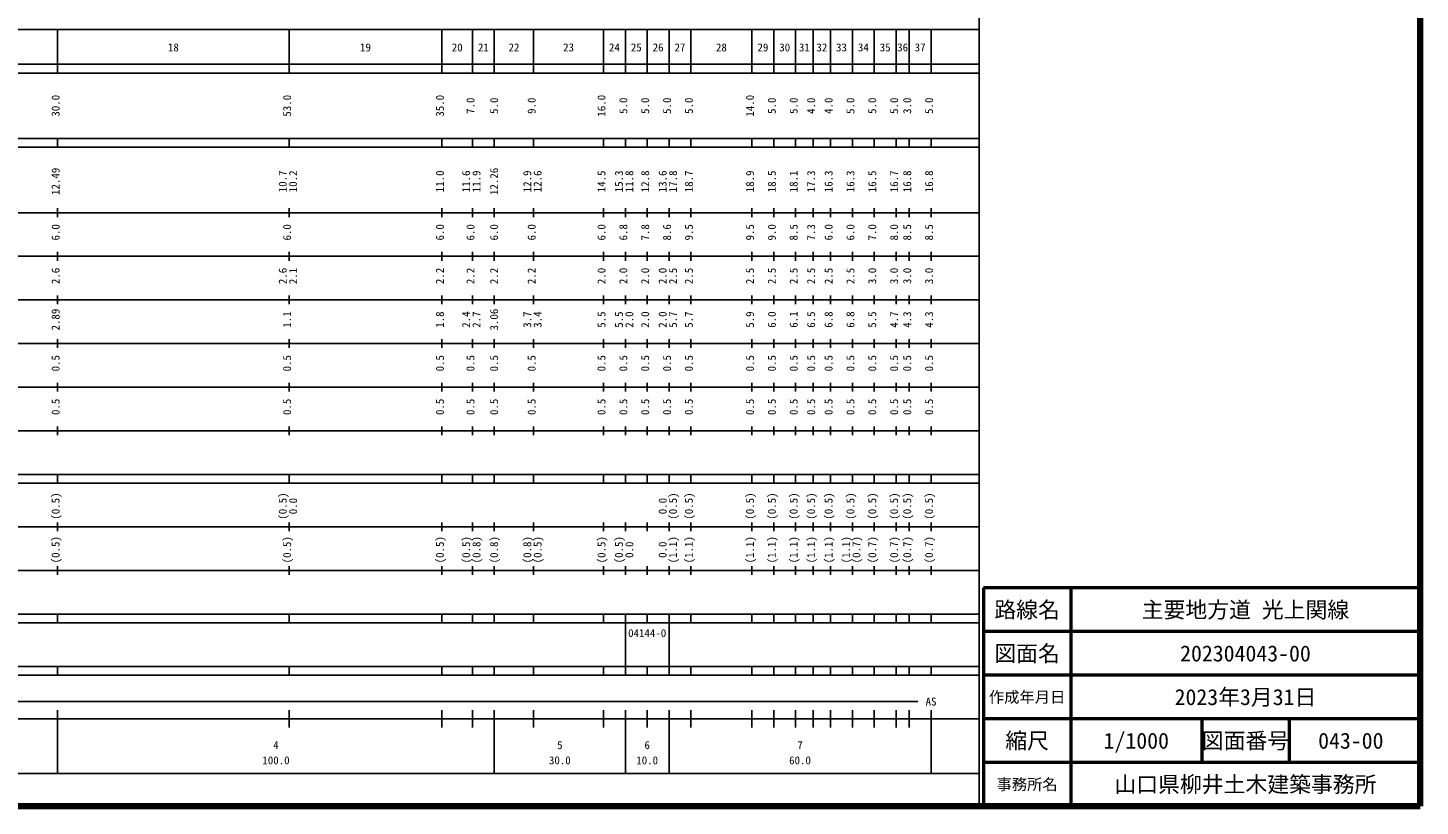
# Model space of a CAD drawing. Units: millimetres on the paper, enlarged 1000 times. Extents: x 40000 to 680000, y 20000 to 380000.
# Drawn here: x 361182 to 680000, y 20000 to 198357 of the extents above; entities that cross this region are included whole.
import ezdxf
from ezdxf.enums import TextEntityAlignment as Align

# ---------------------------------------------------------------- set-up
doc = ezdxf.new("R2010")
doc.units = ezdxf.units.MM
doc.header["$LTSCALE"] = 1000
for name, color, linetype, lineweight in [('M-TTL', 2, 'Continuous', 140), ('M-TTL-BAND', 7, 'Continuous', 25), ('M-TTL-FRAM', 2, 'Continuous', 50), ('M-TTL-LINE', 7, 'Continuous', 50)]:
    doc.layers.add(name, color=color, linetype=linetype, lineweight=lineweight)
doc.layers.add('M-TTL-TXT', color=7, linetype='Continuous')
doc.styles.add('ＭＳ ゴシック', font='')
doc.styles.get('ＭＳ ゴシック').set_extended_font_data('MS Gothic')

msp = doc.modelspace()

# ---------------------------------------------------------------- linework, layer by layer
at = {"layer": 'M-TTL'}
for p, q in [((680000, 20000), (680000, 380000)), ((40000, 20000), (680000, 20000))]:
    msp.add_line(p, q, dxfattribs=at)
at = {"layer": 'M-TTL-BAND'}
for p, q in [((579000, 20000), (579000, 370000)), ((68000, 198000), (579000, 198000)), ((368000, 188000), (368000, 198000)), ((421000, 188000), (421000, 198000)), ((456000, 188000), (456000, 198000)), ((463000, 188000), (463000, 198000)), ((468000, 188000), (468000, 198000)), ((477000, 188000), (477000, 198000)), ((493000, 188000), (493000, 198000)), ((498000, 188000), (498000, 198000)), ((503000, 188000), (503000, 198000)), ((508000, 188000), (508000, 198000)), ((513000, 188000), (513000, 198000)), ((527000, 188000), (527000, 198000)), ((532000, 188000), (532000, 198000)), ((537000, 188000), (537000, 198000)), ((541000, 188000), (541000, 198000)), ((545000, 188000), (545000, 198000)), ((550000, 188000), (550000, 198000)), ((555000, 188000), (555000, 198000)), ((560000, 188000), (560000, 198000)), ((563000, 188000), (563000, 198000)), ((568000, 188000), (568000, 198000)), ((40000, 190000), (579000, 190000)), ((40000, 188000), (579000, 188000)), ((40000, 173000), (579000, 173000)), ((368000, 171000), (368000, 173000)), ((421000, 171000), (421000, 173000)), ((456000, 171000), (456000, 173000)), ((463000, 171000), (463000, 173000)), ((468000, 171000), (468000, 173000)), ((477000, 171000), (477000, 173000)), ((493000, 171000), (493000, 173000)), ((498000, 171000), (498000, 173000)), ((503000, 171000), (503000, 173000)), ((508000, 171000), (508000, 173000)), ((513000, 171000), (513000, 173000)), ((527000, 171000), (527000, 173000)), ((532000, 171000), (532000, 173000)), ((537000, 171000), (537000, 173000)), ((541000, 171000), (541000, 173000)), ((545000, 171000), (545000, 173000)), ((550000, 171000), (550000, 173000)), ((555000, 171000), (555000, 173000)), ((560000, 171000), (560000, 173000)), ((563000, 171000), (563000, 173000)), ((568000, 171000), (568000, 173000)), ((40000, 171000), (579000, 171000)), ((368000, 155000), (368000, 157000)), ((421000, 155000), (421000, 157000)), ((456000, 155000), (456000, 157000)), ((463000, 155000), (463000, 157000)), ((468000, 155000), (468000, 157000)), ((477000, 155000), (477000, 157000)), ((493000, 155000), (493000, 157000)), ((498000, 155000), (498000, 157000)), ((503000, 155000), (503000, 157000)), ((508000, 155000), (508000, 157000)), ((513000, 155000), (513000, 157000)), ((527000, 155000), (527000, 157000)), ((532000, 155000), (532000, 157000)), ((537000, 155000), (537000, 157000)), ((541000, 155000), (541000, 157000)), ((545000, 155000), (545000, 157000)), ((550000, 155000), (550000, 157000)), ((555000, 155000), (555000, 157000)), ((560000, 155000), (560000, 157000)), ((563000, 155000), (563000, 157000)), ((568000, 155000), (568000, 157000)), ((40000, 156000), (579000, 156000)), ((368000, 145000), (368000, 147000)), ((421000, 145000), (421000, 147000)), ((456000, 145000), (456000, 147000)), ((463000, 145000), (463000, 147000)), ((468000, 145000), (468000, 147000)), ((477000, 145000), (477000, 147000)), ((493000, 145000), (493000, 147000)), ((498000, 145000), (498000, 147000)), ((503000, 145000), (503000, 147000)), ((508000, 145000), (508000, 147000)), ((513000, 145000), (513000, 147000)), ((527000, 145000), (527000, 147000)), ((532000, 145000), (532000, 147000)), ((537000, 145000), (537000, 147000)), ((541000, 145000), (541000, 147000)), ((545000, 145000), (545000, 147000)), ((550000, 145000), (550000, 147000)), ((555000, 145000), (555000, 147000)), ((560000, 145000), (560000, 147000)), ((563000, 145000), (563000, 147000)), ((568000, 145000), (568000, 147000)), ((46000, 146000), (579000, 146000)), ((52000, 136000), (579000, 136000)), ((368000, 135000), (368000, 137000)), ((421000, 135000), (421000, 137000)), ((456000, 135000), (456000, 137000)), ((463000, 135000), (463000, 137000)), ((468000, 135000), (468000, 137000)), ((477000, 135000), (477000, 137000)), ((493000, 135000), (493000, 137000)), ((498000, 135000), (498000, 137000)), ((503000, 135000), (503000, 137000)), ((508000, 135000), (508000, 137000)), ((513000, 135000), (513000, 137000)), ((527000, 135000), (527000, 137000)), ((532000, 135000), (532000, 137000)), ((537000, 135000), (537000, 137000)), ((541000, 135000), (541000, 137000)), ((545000, 135000), (545000, 137000)), ((550000, 135000), (550000, 137000)), ((555000, 135000), (555000, 137000)), ((560000, 135000), (560000, 137000)), ((563000, 135000), (563000, 137000)), ((568000, 135000), (568000, 137000)), ((46000, 126000), (579000, 126000)), ((368000, 125000), (368000, 127000)), ((421000, 125000), (421000, 127000)), ((456000, 125000), (456000, 127000)), ((463000, 125000), (463000, 127000)), ((468000, 125000), (468000, 127000)), ((477000, 125000), (477000, 127000)), ((493000, 125000), (493000, 127000)), ((498000, 125000), (498000, 127000)), ((503000, 125000), (503000, 127000)), ((508000, 125000), (508000, 127000)), ((513000, 125000), (513000, 127000)), ((527000, 125000), (527000, 127000)), ((532000, 125000), (532000, 127000)), ((537000, 125000), (537000, 127000)), ((541000, 125000), (541000, 127000)), ((545000, 125000), (545000, 127000)), ((550000, 125000), (550000, 127000)), ((555000, 125000), (555000, 127000)), ((560000, 125000), (560000, 127000)), ((563000, 125000), (563000, 127000)), ((568000, 125000), (568000, 127000)), ((52000, 116000), (579000, 116000)), ((368000, 115000), (368000, 117000)), ((421000, 115000), (421000, 117000)), ((456000, 115000), (456000, 117000)), ((463000, 115000), (463000, 117000)), ((468000, 115000), (468000, 117000)), ((477000, 115000), (477000, 117000)), ((493000, 115000), (493000, 117000)), ((498000, 115000), (498000, 117000)), ((503000, 115000), (503000, 117000)), ((508000, 115000), (508000, 117000)), ((513000, 115000), (513000, 117000)), ((527000, 115000), (527000, 117000)), ((532000, 115000), (532000, 117000)), ((537000, 115000), (537000, 117000)), ((541000, 115000), (541000, 117000)), ((545000, 115000), (545000, 117000)), ((550000, 115000), (550000, 117000)), ((555000, 115000), (555000, 117000)), ((560000, 115000), (560000, 117000)), ((563000, 115000), (563000, 117000)), ((568000, 115000), (568000, 117000)), ((46000, 106000), (579000, 106000)), ((368000, 105000), (368000, 107000)), ((421000, 105000), (421000, 107000)), ((456000, 105000), (456000, 107000)), ((463000, 105000), (463000, 107000)), ((468000, 105000), (468000, 107000)), ((477000, 105000), (477000, 107000)), ((493000, 105000), (493000, 107000)), ((498000, 105000), (498000, 107000)), ((503000, 105000), (503000, 107000)), ((508000, 105000), (508000, 107000)), ((513000, 105000), (513000, 107000)), ((527000, 105000), (527000, 107000)), ((532000, 105000), (532000, 107000)), ((537000, 105000), (537000, 107000)), ((541000, 105000), (541000, 107000)), ((545000, 105000), (545000, 107000)), ((550000, 105000), (550000, 107000)), ((555000, 105000), (555000, 107000)), ((560000, 105000), (560000, 107000)), ((563000, 105000), (563000, 107000)), ((568000, 105000), (568000, 107000)), ((40000, 96000), (579000, 96000)), ((368000, 94000), (368000, 96000)), ((421000, 94000), (421000, 96000)), ((456000, 94000), (456000, 96000)), ((463000, 94000), (463000, 96000)), ((468000, 94000), (468000, 96000)), ((477000, 94000), (477000, 96000)), ((493000, 94000), (493000, 96000)), ((498000, 94000), (498000, 96000)), ((503000, 94000), (503000, 96000)), ((508000, 94000), (508000, 96000)), ((513000, 94000), (513000, 96000)), ((527000, 94000), (527000, 96000)), ((532000, 94000), (532000, 96000)), ((537000, 94000), (537000, 96000)), ((541000, 94000), (541000, 96000)), ((545000, 94000), (545000, 96000)), ((550000, 94000), (550000, 96000)), ((555000, 94000), (555000, 96000)), ((560000, 94000), (560000, 96000)), ((563000, 94000), (563000, 96000)), ((568000, 94000), (568000, 96000)), ((40000, 94000), (579000, 94000)), ((49000, 84000), (579000, 84000)), ((368000, 83000), (368000, 85000)), ((421000, 83000), (421000, 85000)), ((456000, 83000), (456000, 85000)), ((463000, 83000), (463000, 85000)), ((468000, 83000), (468000, 85000)), ((477000, 83000), (477000, 85000)), ((493000, 83000), (493000, 85000)), ((498000, 83000), (498000, 85000)), ((503000, 83000), (503000, 85000)), ((508000, 83000), (508000, 85000)), ((513000, 83000), (513000, 85000)), ((527000, 83000), (527000, 85000)), ((532000, 83000), (532000, 85000)), ((537000, 83000), (537000, 85000)), ((541000, 83000), (541000, 85000)), ((545000, 83000), (545000, 85000)), ((550000, 83000), (550000, 85000)), ((555000, 83000), (555000, 85000)), ((560000, 83000), (560000, 85000)), ((563000, 83000), (563000, 85000)), ((568000, 83000), (568000, 85000)), ((40000, 74000), (579000, 74000)), ((368000, 73000), (368000, 75000)), ((421000, 73000), (421000, 75000)), ((456000, 73000), (456000, 75000)), ((463000, 73000), (463000, 75000)), ((468000, 73000), (468000, 75000)), ((477000, 73000), (477000, 75000)), ((493000, 73000), (493000, 75000)), ((498000, 73000), (498000, 75000)), ((503000, 73000), (503000, 75000)), ((508000, 73000), (508000, 75000)), ((513000, 73000), (513000, 75000)), ((527000, 73000), (527000, 75000)), ((532000, 73000), (532000, 75000)), ((537000, 73000), (537000, 75000)), ((541000, 73000), (541000, 75000)), ((545000, 73000), (545000, 75000)), ((550000, 73000), (550000, 75000)), ((555000, 73000), (555000, 75000)), ((560000, 73000), (560000, 75000)), ((563000, 73000), (563000, 75000)), ((568000, 73000), (568000, 75000)), ((40000, 64000), (579000, 64000)), ((368000, 62000), (368000, 64000)), ((421000, 62000), (421000, 64000)), ((456000, 62000), (456000, 64000)), ((463000, 62000), (463000, 64000)), ((468000, 62000), (468000, 64000)), ((477000, 62000), (477000, 64000)), ((493000, 62000), (493000, 64000)), ((498000, 62000), (498000, 64000)), ((503000, 62000), (503000, 64000)), ((508000, 62000), (508000, 64000)), ((513000, 62000), (513000, 64000)), ((527000, 62000), (527000, 64000)), ((532000, 62000), (532000, 64000)), ((537000, 62000), (537000, 64000)), ((541000, 62000), (541000, 64000)), ((545000, 62000), (545000, 64000)), ((550000, 62000), (550000, 64000)), ((555000, 62000), (555000, 64000)), ((560000, 62000), (560000, 64000)), ((563000, 62000), (563000, 64000)), ((568000, 62000), (568000, 64000)), ((40000, 62000), (579000, 62000)), ((498000, 52000), (498000, 62000)), ((508000, 52000), (508000, 62000)), ((40000, 52000), (579000, 52000)), ((368000, 50000), (368000, 52000)), ((421000, 50000), (421000, 52000)), ((456000, 50000), (456000, 52000)), ((463000, 50000), (463000, 52000)), ((468000, 50000), (468000, 52000)), ((477000, 50000), (477000, 52000)), ((493000, 50000), (493000, 52000)), ((498000, 50000), (498000, 52000)), ((503000, 50000), (503000, 52000)), ((508000, 50000), (508000, 52000)), ((513000, 50000), (513000, 52000)), ((527000, 50000), (527000, 52000)), ((532000, 50000), (532000, 52000)), ((537000, 50000), (537000, 52000)), ((541000, 50000), (541000, 52000)), ((545000, 50000), (545000, 52000)), ((550000, 50000), (550000, 52000)), ((555000, 50000), (555000, 52000)), ((560000, 50000), (560000, 52000)), ((563000, 50000), (563000, 52000)), ((568000, 50000), (568000, 52000)), ((40000, 50000), (579000, 50000)), ((71000, 44000), (565000, 44000)), ((368000, 27500), (368000, 42000)), ((421000, 38000), (421000, 42000)), ((456000, 38000), (456000, 42000)), ((463000, 38000), (463000, 42000)), ((468000, 27500), (468000, 42000)), ((477000, 38000), (477000, 42000)), ((493000, 38000), (493000, 42000)), ((498000, 27500), (498000, 42000)), ((503000, 38000), (503000, 42000)), ((508000, 27500), (508000, 42000)), ((513000, 38000), (513000, 42000)), ((527000, 38000), (527000, 42000)), ((532000, 38000), (532000, 42000)), ((537000, 38000), (537000, 42000)), ((541000, 38000), (541000, 42000)), ((545000, 38000), (545000, 42000)), ((550000, 38000), (550000, 42000)), ((555000, 38000), (555000, 42000)), ((560000, 38000), (560000, 42000)), ((563000, 38000), (563000, 42000)), ((568000, 27500), (568000, 42000)), ((40000, 40000), (579000, 40000)), ((68000, 27500), (579000, 27500))]:
    msp.add_line(p, q, dxfattribs=at)
at = {"layer": 'M-TTL-FRAM'}
for p, q in [((680000, 70000), (580000, 70000)), ((580000, 70000), (580000, 20000))]:
    msp.add_line(p, q, dxfattribs=at)
at = {"layer": 'M-TTL-LINE'}
for p, q in [((600000, 70000), (600000, 20000)), ((680000, 60000), (580000, 60000)), ((680000, 50000), (580000, 50000)), ((680000, 40000), (580000, 40000)), ((630000, 40000), (630000, 30000)), ((650000, 40000), (650000, 30000)), ((680000, 30000), (580000, 30000))]:
    msp.add_line(p, q, dxfattribs=at)

# ---------------------------------------------------------------- texts
at = {"layer": 'M-TTL-BAND', "style": 'ＭＳ ゴシック'}
for s, p in [('18', (394500, 192405)), ('19', (438500, 192405)), ('20', (459500, 192405)), ('21', (465500, 192405)), ('22', (472500, 192405)), ('23', (485000, 192405)), ('24', (495500, 192405)), ('25', (500500, 192405)), ('26', (505500, 192405)), ('27', (510500, 192405)), ('28', (520000, 192405)), ('29', (529500, 192405)), ('30', (534500, 192405)), ('31', (539000, 192405)), ('32', (543000, 192405)), ('33', (547500, 192405)), ('34', (552500, 192405)), ('35', (557500, 192405)), ('36', (561500, 192405)), ('37', (565500, 192405)), ('AS', (568000, 42500)), ('4', (418000, 32523)), ('5', (483000, 32523)), ('6', (503000, 32523)), ('7', (538000, 32523)), ('100.0', (418000, 29033)), ('30.0', (483000, 29033)), ('10.0', (503000, 29033)), ('60.0', (538000, 29033))]:
    msp.add_text(s, height=1833, dxfattribs=at).set_placement(p, align=Align.BOTTOM_CENTER)
for s, p in [('30.0', (369000, 180500)), ('53.0', (422000, 180500)), ('35.0', (457000, 180500)), ('7.0', (464000, 180500)), ('5.0', (469403, 180500)), ('9.0', (478000, 180500)), ('16.0', (494000, 180500)), ('5.0', (499000, 180500)), ('5.0', (504000, 180500)), ('5.0', (509000, 180500)), ('5.0', (514000, 180500)), ('14.0', (528000, 180500)), ('5.0', (533000, 180500)), ('5.0', (538000, 180500)), ('4.0', (542000, 180500)), ('4.0', (546000, 180500)), ('5.0', (551000, 180500)), ('5.0', (556000, 180500)), ('5.0', (561000, 180500)), ('3.0', (564000, 180500)), ('5.0', (569000, 180500)), ('12.49', (369000, 163174)), ('12.26', (469403, 163174)), ('10.7', (421000, 163174)), ('10.2', (423370, 163174)), ('11.0', (457000, 163174)), ('11.6', (463000, 163174)), ('11.9', (465370, 163174)), ('12.9', (477000, 163174)), ('12.6', (479370, 163174)), ('14.5', (494000, 163174)), ('15.3', (498000, 163174)), ('11.8', (500370, 163174)), ('12.8', (504000, 163174)), ('13.6', (508000, 163174)), ('17.8', (510370, 163174)), ('18.7', (514000, 163174)), ('18.9', (528000, 163174)), ('18.5', (533000, 163174)), ('18.1', (538000, 163174)), ('17.3', (542000, 163174)), ('16.3', (546000, 163174)), ('16.3', (551000, 163174)), ('16.5', (556000, 163174)), ('16.7', (561000, 163174)), ('16.8', (564000, 163174)), ('16.8', (569000, 163174)), ('6.0', (369000, 151500)), ('6.0', (422000, 151500)), ('6.0', (457000, 151500)), ('6.0', (464000, 151500)), ('6.0', (469403, 151500)), ('6.0', (478000, 151500)), ('6.0', (494000, 151500)), ('6.8', (499000, 151500)), ('7.8', (504000, 151500)), ('8.6', (509000, 151500)), ('9.5', (514000, 151500)), ('9.5', (528000, 151500)), ('9.0', (533000, 151500)), ('8.5', (538000, 151500)), ('7.3', (542000, 151500)), ('6.0', (546000, 151500)), ('6.0', (551000, 151500)), ('7.0', (556000, 151500)), ('8.0', (561000, 151500)), ('8.5', (564000, 151500)), ('8.5', (569000, 151500)), ('2.6', (369000, 141500)), ('2.6', (421000, 141500)), ('2.1', (423370, 141500)), ('2.2', (457000, 141500)), ('2.2', (464000, 141500)), ('2.2', (469403, 141500)), ('2.2', (478000, 141500)), ('2.0', (494000, 141500)), ('2.0', (499000, 141500)), ('2.0', (504000, 141500)), ('2.0', (508000, 141500)), ('2.5', (510370, 141500)), ('2.5', (514000, 141500)), ('2.5', (528000, 141500)), ('2.5', (533000, 141500)), ('2.5', (538000, 141500)), ('2.5', (542000, 141500)), ('2.5', (546000, 141500)), ('2.5', (551000, 141500)), ('3.0', (556000, 141500)), ('3.0', (561000, 141500)), ('3.0', (564000, 141500)), ('3.0', (569000, 141500)), ('2.89', (369000, 131500)), ('1.1', (422000, 131500)), ('1.8', (457000, 131500)), ('2.4', (463000, 131500)), ('2.7', (465370, 131500)), ('3.06', (469403, 131500)), ('3.7', (477000, 131500)), ('3.4', (479370, 131500)), ('5.5', (494000, 131500)), ('5.5', (498000, 131500)), ('2.0', (500370, 131500)), ('2.0', (504000, 131500)), ('2.0', (508000, 131500)), ('5.7', (510370, 131500)), ('5.7', (514000, 131500)), ('5.9', (528000, 131500)), ('6.0', (533000, 131500)), ('6.1', (538000, 131500)), ('6.5', (542000, 131500)), ('6.8', (546000, 131500)), ('6.8', (551000, 131500)), ('5.5', (556000, 131500)), ('4.7', (561000, 131500)), ('4.3', (564000, 131500)), ('4.3', (569000, 131500)), ('0.5', (369000, 121500)), ('0.5', (422000, 121500)), ('0.5', (457000, 121500)), ('0.5', (464000, 121500)), ('0.5', (469403, 121500)), ('0.5', (478000, 121500)), ('0.5', (494000, 121500)), ('0.5', (499000, 121500)), ('0.5', (504000, 121500)), ('0.5', (509000, 121500)), ('0.5', (514000, 121500)), ('0.5', (528000, 121500)), ('0.5', (533000, 121500)), ('0.5', (538000, 121500)), ('0.5', (542000, 121500)), ('0.5', (546000, 121500)), ('0.5', (551000, 121500)), ('0.5', (556000, 121500)), ('0.5', (561000, 121500)), ('0.5', (564000, 121500)), ('0.5', (569000, 121500)), ('0.5', (369000, 111500)), ('0.5', (422000, 111500)), ('0.5', (457000, 111500)), ('0.5', (464000, 111500)), ('0.5', (469403, 111500)), ('0.5', (478000, 111500)), ('0.5', (494000, 111500)), ('0.5', (499000, 111500)), ('0.5', (504000, 111500)), ('0.5', (509000, 111500)), ('0.5', (514000, 111500)), ('0.5', (528000, 111500)), ('0.5', (533000, 111500)), ('0.5', (538000, 111500)), ('0.5', (542000, 111500)), ('0.5', (546000, 111500)), ('0.5', (551000, 111500)), ('0.5', (556000, 111500)), ('0.5', (561000, 111500)), ('0.5', (564000, 111500)), ('0.5', (569000, 111500)), ('(0.5)', (369000, 88764)), ('(0.5)', (421000, 88764)), ('0.0', (423370, 88764)), ('0.0', (508000, 88764)), ('(0.5)', (510370, 88764)), ('(0.5)', (514000, 88764)), ('(0.5)', (528000, 88764)), ('(0.5)', (533000, 88764)), ('(0.5)', (538000, 88764)), ('(0.5)', (542000, 88764)), ('(0.5)', (546000, 88764)), ('(0.5)', (551000, 88764)), ('(0.5)', (556000, 88764)), ('(0.5)', (561000, 88764)), ('(0.5)', (564000, 88764)), ('(0.5)', (569000, 88764)), ('(0.5)', (369000, 78764)), ('(0.5)', (422000, 78764)), ('(0.5)', (457000, 78764)), ('(0.5)', (463000, 78764)), ('(0.8)', (465370, 78764)), ('(0.8)', (469403, 78764)), ('(0.8)', (477000, 78764)), ('(0.5)', (479370, 78764)), ('(0.5)', (494000, 78764)), ('(0.5)', (498000, 78764)), ('0.0', (500370, 78764)), ('0.0', (508000, 78764)), ('(1.1)', (510370, 78764)), ('(1.1)', (514000, 78764)), ('(1.1)', (528000, 78764)), ('(1.1)', (533000, 78764)), ('(1.1)', (538000, 78764)), ('(1.1)', (542000, 78764)), ('(1.1)', (546000, 78764)), ('(1.1)', (550000, 78764)), ('(0.7)', (552370, 78764)), ('(0.7)', (556000, 78764)), ('(0.7)', (561000, 78764)), ('(0.7)', (564000, 78764)), ('(0.7)', (569000, 78764))]:
    msp.add_text(s, height=1833, rotation=90, dxfattribs=at).set_placement(p, align=Align.BOTTOM_CENTER)
msp.add_text('04144-0', height=1833, dxfattribs=at).set_placement((503000, 59655), align=Align.MIDDLE_CENTER)
at = {"layer": 'M-TTL-TXT', "style": 'ＭＳ ゴシック'}
for s, height, p in [('路線名', 3666, (590000, 65000)), ('路線名', 3666, (590000, 65000)), ('主要地方道 光上関線', 3666, (640000, 65000)), ('図面名', 3666, (590000, 55000)), ('図面名', 3666, (590000, 55000)), ('202304043-00', 3666, (640000, 55000)), ('作成年月日', 2566, (590000, 45000)), ('作成年月日', 2566, (590000, 45000)), ('2023年3月31日', 3666, (640000, 45000)), ('縮尺', 3666, (590000, 35000)), ('縮尺', 3666, (590000, 35000)), ('1/1000', 3666, (615000, 35000)), ('図面番号', 3666, (640000, 35000)), ('図面番号', 3666, (640000, 35000)), ('043-00', 3666, (664125, 35000)), ('事務所名', 2566, (590000, 25000)), ('事務所名', 2566, (590000, 25000)), ('山口県柳井土木建築事務所', 3666, (640000, 25000))]:
    msp.add_text(s, height=height, dxfattribs=at).set_placement(p, align=Align.MIDDLE_CENTER)

doc.saveas('drawing.dxf')
